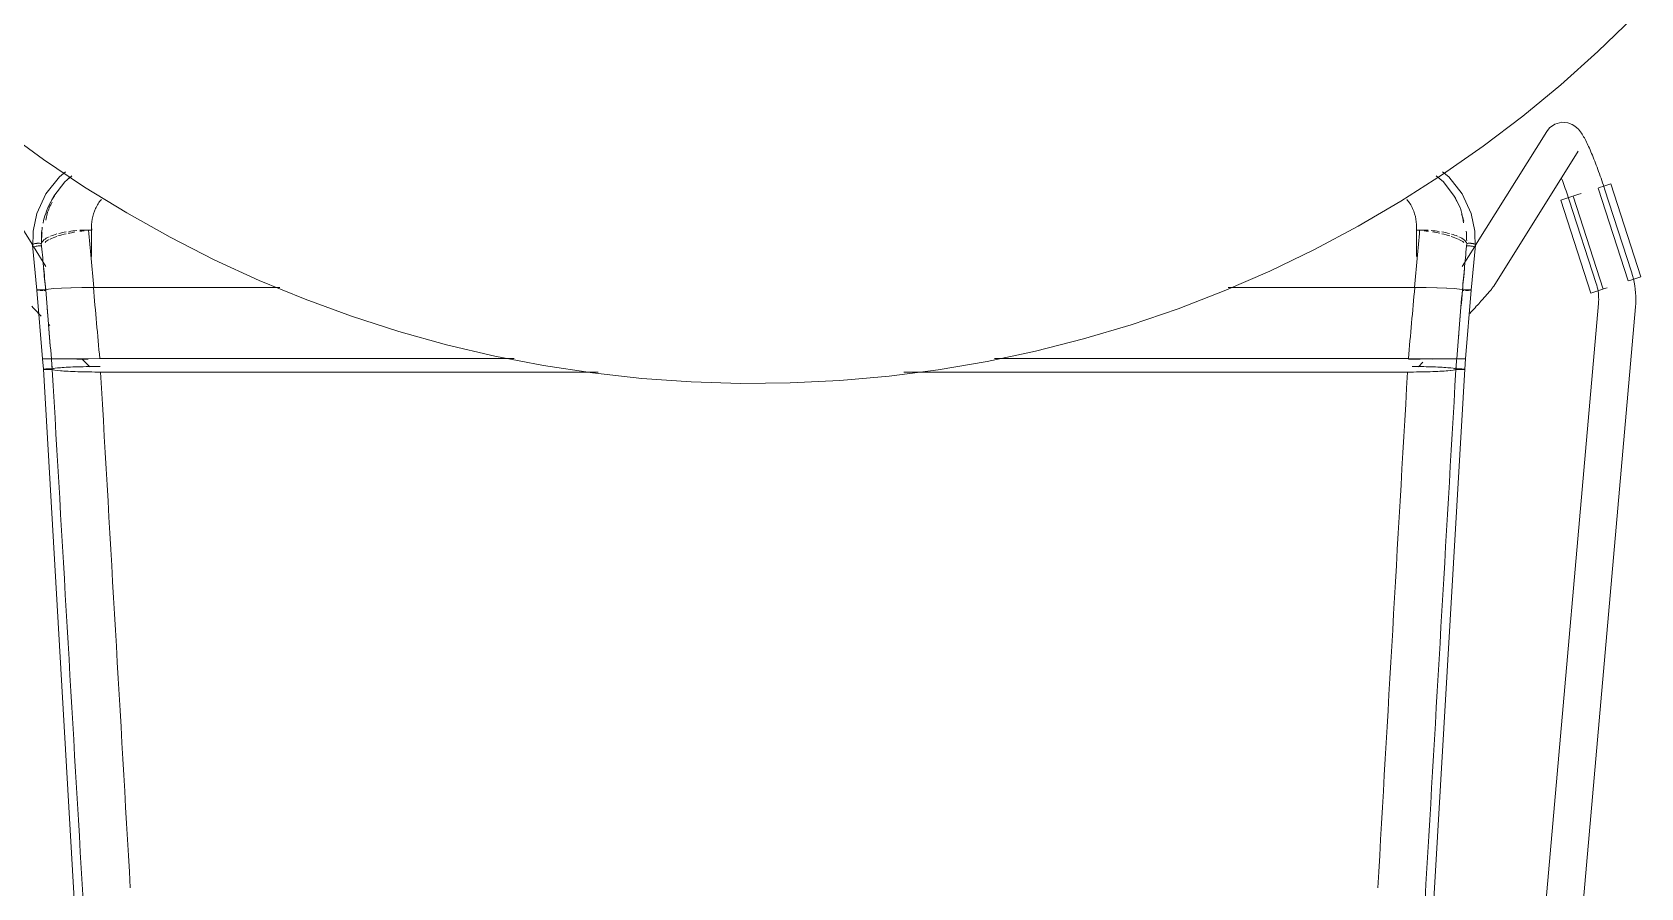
# Model space of a CAD drawing. Header units: millimetres. Extents: x 155920 to 295199, y -4084 to 97293.
# Drawn here: x 220278 to 220797, y 31228 to 31504 of the extents above; entities that cross this region are included whole.
import ezdxf

# ---------------------------------------------------------------- set-up
doc = ezdxf.new("R2010")
doc.units = ezdxf.units.MM
doc.header["$MEASUREMENT"] = 0
doc.layers.add('I-FURN', color=8, linetype='CONTINUOUS', lineweight=9)

msp = doc.modelspace()

# ---------------------------------------------------------------- linework, layer by layer
at = {"layer": 'I-FURN'}
for p, q in [((220783.26, 31497.54), (220794.76, 31508.67)), ((220771.33, 31486.88), (220783.26, 31497.54)), ((220758.98, 31476.71), (220771.33, 31486.88)), ((220746.24, 31467.04), (220758.98, 31476.71)), ((220277.98, 31435.04), (220254.95, 31471.81)), ((220268.51, 31472.19), (220281.43, 31462.76)), ((220766.73, 31471.81), (220743.7, 31435.04)), ((220767.63, 31472.93), (220766.73, 31471.81)), ((220767.63, 31472.93), (220769.36, 31474.15)), ((220769.36, 31474.15), (220771.59, 31474.74)), ((220771.59, 31474.74), (220773.56, 31474.57)), ((220773.56, 31474.57), (220774.94, 31474.04)), ((220774.94, 31474.04), (220775.85, 31473.48)), ((220775.85, 31473.48), (220776.48, 31472.96)), ((220776.48, 31472.96), (220776.95, 31472.49)), ((220776.95, 31472.49), (220777.32, 31472.07)), ((220777.32, 31472.07), (220777.63, 31471.66)), ((220777.63, 31471.66), (220777.9, 31471.27)), ((220777.9, 31471.27), (220778.16, 31470.89)), ((220778.16, 31470.89), (220778.4, 31470.5)), ((220778.4, 31470.5), (220778.64, 31470.1)), ((220778.64, 31470.1), (220778.87, 31469.68)), ((220733.12, 31457.88), (220746.24, 31467.04)), ((220749.6, 31421.85), (220776.9, 31465.43)), ((220778.87, 31469.68), (220779.1, 31469.26)), ((220779.1, 31469.26), (220779.33, 31468.82)), ((220779.33, 31468.82), (220779.56, 31468.36)), ((220779.56, 31468.36), (220779.79, 31467.89)), ((220779.79, 31467.89), (220780.02, 31467.4)), ((220780.02, 31467.4), (220780.26, 31466.89)), ((220780.26, 31466.89), (220780.49, 31466.36)), ((220780.49, 31466.36), (220780.73, 31465.82)), ((220780.73, 31465.82), (220780.98, 31465.25)), ((220780.98, 31465.25), (220781.22, 31464.68)), ((220781.22, 31464.68), (220781.47, 31464.08)), ((220281.43, 31462.76), (220294.72, 31453.85)), ((220781.47, 31464.08), (220781.72, 31463.47)), ((220781.72, 31463.47), (220781.97, 31462.84)), ((220781.97, 31462.84), (220782.22, 31462.2)), ((220782.22, 31462.2), (220782.47, 31461.55)), ((220782.47, 31461.55), (220782.73, 31460.89)), ((220782.73, 31460.89), (220782.98, 31460.21)), ((220782.98, 31460.21), (220783.24, 31459.52)), ((220783.24, 31459.52), (220783.49, 31458.82)), ((220286.57, 31457.13), (220282.23, 31451.6)), ((220288.31, 31455.47), (220284.81, 31450.9)), ((220288.61, 31458.76), (220286.57, 31457.13)), ((220290.64, 31457.42), (220288.31, 31455.47)), ((220719.64, 31449.26), (220733.12, 31457.88)), ((220731.03, 31457.43), (220733.37, 31455.47)), ((220733.05, 31458.78), (220735.11, 31457.13)), ((220733.37, 31455.47), (220736.87, 31450.9)), ((220735.11, 31457.13), (220739.44, 31451.6)), ((220771.54, 31456.55), (220771.77, 31455.93)), ((220771.77, 31455.93), (220772.01, 31455.29)), ((220772.01, 31455.29), (220772.24, 31454.64)), ((220772.24, 31454.64), (220772.48, 31453.99)), ((220783.49, 31458.82), (220783.75, 31458.11)), ((220783.75, 31458.11), (220784, 31457.4)), ((220784, 31457.4), (220784.25, 31456.68)), ((220784.25, 31456.68), (220784.5, 31455.95)), ((220784.5, 31455.95), (220784.75, 31455.21)), ((220784.75, 31455.21), (220785, 31454.48)), ((220785, 31454.48), (220785.24, 31453.74)), ((220785.46, 31454.21), (220787.41, 31454.84)), ((220787.41, 31454.84), (220797.1, 31424.83)), ((220282.23, 31451.6), (220279.33, 31445.29)), ((220284.81, 31450.9), (220282.9, 31447.21)), ((220294.72, 31453.85), (220308.35, 31445.47)), ((220705.83, 31441.18), (220719.64, 31449.26)), ((220736.87, 31450.9), (220738.78, 31447.21)), ((220739.44, 31451.6), (220742.35, 31445.29)), ((220771.26, 31449.62), (220773.21, 31450.25)), ((220771.26, 31449.62), (220780.95, 31419.61)), ((220772.48, 31453.99), (220772.71, 31453.32)), ((220772.71, 31453.32), (220772.95, 31452.65)), ((220772.95, 31452.65), (220773.18, 31451.97)), ((220773.18, 31451.97), (220773.41, 31451.28)), ((220773.21, 31450.25), (220775.18, 31450.89)), ((220773.41, 31451.28), (220773.64, 31450.59)), ((220773.64, 31450.59), (220773.87, 31449.9)), ((220773.87, 31449.9), (220773.98, 31449.57)), ((220773.98, 31449.57), (220782.69, 31422.76)), ((220784.99, 31420.92), (220775.3, 31450.93)), ((220777.88, 31451.76), (220775.4, 31450.96)), ((220783.37, 31453.53), (220793.06, 31423.53)), ((220783.49, 31453.57), (220785.46, 31454.21)), ((220785.24, 31453.74), (220785.39, 31453.28)), ((220794.1, 31426.47), (220785.39, 31453.28)), ((220279.33, 31445.29), (220278.12, 31439.64)), ((220308.35, 31445.47), (220322.31, 31437.65)), ((220742.35, 31445.29), (220743.56, 31439.64)), ((220278.12, 31439.64), (220278.03, 31434.18)), ((220295.98, 31439.97), (220297.03, 31439.97)), ((220296.97, 31441.21), (220296.97, 31431.45)), ((220691.71, 31433.66), (220705.83, 31441.18)), ((220724.65, 31439.97), (220725.7, 31439.97)), ((220724.7, 31431.45), (220724.7, 31441.21)), ((220743.56, 31439.64), (220743.65, 31434.18)), ((220279.33, 31420.58), (220277.91, 31435.07)), ((220282.25, 31428.22), (220278.21, 31434.67)), ((220322.31, 31437.65), (220336.57, 31430.39)), ((220677.3, 31426.71), (220691.71, 31433.66)), ((220743.47, 31434.67), (220739.43, 31428.22)), ((220742.35, 31420.58), (220743.77, 31435.07)), ((220336.57, 31430.39), (220351.1, 31423.71)), ((220351.1, 31423.71), (220365.9, 31417.62)), ((220662.62, 31420.35), (220677.3, 31426.71)), ((220795.15, 31424.2), (220793.18, 31423.56)), ((220794.12, 31426.42), (220794.1, 31426.47)), ((220794.45, 31425.33), (220794.12, 31426.42)), ((220794.73, 31424.22), (220794.45, 31425.33)), ((220794.97, 31423.11), (220794.73, 31424.22)), ((220795.17, 31421.98), (220794.97, 31423.11)), ((220797.1, 31424.83), (220795.15, 31424.2)), ((220279.33, 31420.58), (220279.4, 31420.61)), ((220279.4, 31420.61), (220279.33, 31420.58)), ((220281.16, 31398.38), (220279.33, 31420.58)), ((220279.33, 31420.58), (220279.4, 31420.56)), ((220279.4, 31420.56), (220279.33, 31420.58)), ((220279.59, 31420.63), (220279.4, 31420.61)), ((220279.4, 31420.56), (220279.58, 31420.53)), ((220279.59, 31420.53), (220279.4, 31420.56)), ((220279.58, 31420.53), (220279.88, 31420.51)), ((220279.88, 31420.66), (220279.59, 31420.63)), ((220279.59, 31420.63), (220279.89, 31420.66)), ((220279.88, 31420.51), (220279.59, 31420.53)), ((220280.27, 31420.67), (220279.88, 31420.66)), ((220279.89, 31420.66), (220280.27, 31420.67)), ((220280.26, 31420.5), (220280.71, 31420.48)), ((220280.71, 31420.48), (220280.26, 31420.5)), ((220280.72, 31420.68), (220280.27, 31420.67)), ((220280.27, 31420.67), (220280.73, 31420.68)), ((220280.71, 31420.48), (220281.2, 31420.48)), ((220281.2, 31420.48), (220280.71, 31420.48)), ((220281.21, 31420.69), (220280.72, 31420.68)), ((220280.73, 31420.68), (220281.22, 31420.69)), ((220281.2, 31420.48), (220281.31, 31420.48)), ((220281.31, 31420.48), (220281.2, 31420.48)), ((220281.71, 31420.68), (220281.21, 31420.69)), ((220281.22, 31420.69), (220281.72, 31420.68)), ((220281.7, 31420.48), (220282.17, 31420.49)), ((220282.17, 31420.49), (220281.7, 31420.48)), ((220282.18, 31420.68), (220281.71, 31420.68)), ((220281.72, 31420.68), (220282.19, 31420.68)), ((220283.07, 31420.87), (220282.18, 31420.68)), ((220282.19, 31420.68), (220283.07, 31420.87)), ((220283.07, 31420.87), (220284.79, 31421.05)), ((220284.81, 31421.05), (220283.07, 31420.87)), ((220284.81, 31421.05), (220287.25, 31421.2)), ((220287.29, 31421.2), (220284.81, 31421.05)), ((220287.28, 31421.2), (220290.32, 31421.31)), ((220290.39, 31421.31), (220287.29, 31421.2)), ((220290.38, 31421.31), (220293.82, 31421.39)), ((220293.82, 31421.39), (220290.39, 31421.31)), ((220297.68, 31421.41), (220293.92, 31421.39)), ((220293.92, 31421.39), (220297.56, 31421.41)), ((220357.8, 31421.41), (220297.68, 31421.41)), ((220297.68, 31421.41), (220357.8, 31421.41)), ((220647.7, 31414.58), (220662.62, 31420.35)), ((220724, 31421.41), (220663.88, 31421.41)), ((220663.88, 31421.41), (220724, 31421.41)), ((220727.76, 31421.39), (220724, 31421.41)), ((220724.12, 31421.41), (220727.76, 31421.39)), ((220727.85, 31421.39), (220731.3, 31421.31)), ((220731.29, 31421.31), (220727.86, 31421.39)), ((220734.39, 31421.2), (220731.29, 31421.31)), ((220731.36, 31421.31), (220734.39, 31421.2)), ((220736.87, 31421.05), (220734.39, 31421.2)), ((220734.43, 31421.2), (220736.87, 31421.05)), ((220738.61, 31420.87), (220736.87, 31421.05)), ((220736.89, 31421.05), (220738.61, 31420.87)), ((220738.61, 31420.87), (220739.49, 31420.68)), ((220739.5, 31420.68), (220738.61, 31420.87)), ((220739.49, 31420.68), (220739.96, 31420.68)), ((220739.97, 31420.68), (220739.5, 31420.68)), ((220739.51, 31420.49), (220739.98, 31420.48)), ((220739.98, 31420.48), (220739.51, 31420.49)), ((220739.96, 31420.68), (220740.46, 31420.69)), ((220740.47, 31420.69), (220739.97, 31420.68)), ((220740.46, 31420.69), (220740.95, 31420.68)), ((220740.96, 31420.68), (220740.47, 31420.69)), ((220740.48, 31420.48), (220740.97, 31420.48)), ((220740.97, 31420.48), (220740.48, 31420.48)), ((220740.52, 31398.38), (220742.34, 31420.58)), ((220740.95, 31420.68), (220741.4, 31420.67)), ((220741.41, 31420.67), (220740.96, 31420.68)), ((220740.97, 31420.48), (220741.42, 31420.5)), ((220741.42, 31420.5), (220740.97, 31420.48)), ((220741.4, 31420.67), (220741.79, 31420.66)), ((220741.79, 31420.66), (220741.41, 31420.67)), ((220741.42, 31420.5), (220741.8, 31420.51)), ((220741.8, 31420.51), (220741.42, 31420.5)), ((220742.09, 31420.63), (220741.79, 31420.66)), ((220741.79, 31420.66), (220742.08, 31420.63)), ((220741.8, 31420.51), (220742.1, 31420.53)), ((220742.09, 31420.53), (220741.8, 31420.51)), ((220742.28, 31420.61), (220742.09, 31420.63)), ((220742.28, 31420.56), (220742.09, 31420.53)), ((220742.1, 31420.53), (220742.28, 31420.56)), ((220742.27, 31420.61), (220742.34, 31420.58)), ((220742.35, 31420.58), (220742.28, 31420.61)), ((220742.28, 31420.56), (220742.35, 31420.58)), ((220742.34, 31420.58), (220742.28, 31420.56)), ((220746.47, 31418.06), (220746.16, 31417.71)), ((220746.77, 31418.4), (220746.47, 31418.06)), ((220747.06, 31418.72), (220746.77, 31418.4)), ((220747.33, 31419.03), (220747.06, 31418.72)), ((220747.59, 31419.33), (220747.33, 31419.03)), ((220747.84, 31419.61), (220747.59, 31419.33)), ((220748.06, 31419.87), (220747.84, 31419.61)), ((220748.28, 31420.12), (220748.06, 31419.87)), ((220748.48, 31420.36), (220748.28, 31420.12)), ((220748.67, 31420.6), (220748.48, 31420.36)), ((220748.85, 31420.82), (220748.67, 31420.6)), ((220749.02, 31421.04), (220748.85, 31420.82)), ((220749.2, 31421.27), (220749.02, 31421.04)), ((220749.38, 31421.53), (220749.2, 31421.27)), ((220749.6, 31421.85), (220749.38, 31421.53)), ((220782.9, 31420.25), (220780.95, 31419.61)), ((220782.69, 31422.76), (220782.88, 31422.13)), ((220782.88, 31422.13), (220783.05, 31421.49)), ((220784.87, 31420.88), (220782.9, 31420.25)), ((220783.05, 31421.49), (220783.19, 31420.84)), ((220783.19, 31420.84), (220783.3, 31420.19)), ((220783.3, 31420.19), (220783.39, 31419.53)), ((220783.39, 31419.53), (220783.45, 31418.87)), ((220783.45, 31418.87), (220783.49, 31418.21)), ((220783.49, 31418.21), (220783.5, 31417.55)), ((220786.25, 31421.33), (220785.09, 31420.95)), ((220795.32, 31420.85), (220795.17, 31421.98)), ((220795.43, 31419.71), (220795.32, 31420.85)), ((220795.49, 31418.57), (220795.43, 31419.71)), ((220795.5, 31417.43), (220795.49, 31418.57)), ((220277.69, 31415.34), (220278.09, 31414.9)), ((220278.09, 31414.9), (220278.51, 31414.46)), ((220278.51, 31414.46), (220278.93, 31414.01)), ((220278.93, 31414.01), (220279.36, 31413.54)), ((220279.36, 31413.54), (220279.8, 31413.07)), ((220279.8, 31413.07), (220280.25, 31412.6)), ((220365.9, 31417.62), (220380.92, 31412.12)), ((220632.56, 31409.4), (220647.7, 31414.58)), ((220742.32, 31413.54), (220741.88, 31413.07)), ((220742.75, 31414.01), (220742.32, 31413.54)), ((220743.17, 31414.46), (220742.75, 31414.01)), ((220743.59, 31414.9), (220743.17, 31414.46)), ((220743.99, 31415.34), (220743.59, 31414.9)), ((220744.38, 31415.76), (220743.99, 31415.34)), ((220744.76, 31416.18), (220744.38, 31415.76)), ((220745.13, 31416.58), (220744.76, 31416.18)), ((220745.49, 31416.97), (220745.13, 31416.58)), ((220745.83, 31417.35), (220745.49, 31416.97)), ((220746.16, 31417.71), (220745.83, 31417.35)), ((220783.43, 31416.2), (220746.14, 30991.7)), ((220756.44, 30971.83), (220795.39, 31415.15)), ((220783.48, 31416.89), (220783.44, 31416.23)), ((220783.44, 31416.23), (220783.44, 31416.2)), ((220783.5, 31417.55), (220783.48, 31416.89)), ((220795.39, 31415.15), (220795.47, 31416.29)), ((220795.47, 31416.29), (220795.5, 31417.43)), ((220280.25, 31412.6), (220280.7, 31412.11)), ((220283.06, 31409.63), (220283.55, 31409.12)), ((220380.92, 31412.12), (220396.15, 31407.23)), ((220617.22, 31404.84), (220632.56, 31409.4)), ((220396.15, 31407.23), (220411.57, 31402.95)), ((220411.57, 31402.95), (220427.14, 31399.29)), ((220601.72, 31400.89), (220617.22, 31404.84)), ((220281.16, 31398.38), (220281.43, 31395.02)), ((220281.23, 31398.38), (220281.16, 31398.38)), ((220281.16, 31398.38), (220281.23, 31398.38)), ((220281.22, 31398.38), (220281.16, 31398.38)), ((220281.16, 31398.38), (220281.23, 31398.38)), ((220281.41, 31398.39), (220281.22, 31398.38)), ((220281.23, 31398.38), (220281.42, 31398.39)), ((220281.42, 31398.38), (220281.23, 31398.38)), ((220281.23, 31398.38), (220281.42, 31398.38)), ((220281.71, 31398.39), (220281.41, 31398.39)), ((220281.42, 31398.39), (220281.71, 31398.39)), ((220281.71, 31398.38), (220281.42, 31398.38)), ((220281.42, 31398.38), (220281.71, 31398.38)), ((220281.71, 31398.39), (220282.09, 31398.39)), ((220282.09, 31398.39), (220281.71, 31398.39)), ((220282.1, 31398.38), (220281.71, 31398.38)), ((220281.71, 31398.38), (220282.09, 31398.38)), ((220282.09, 31398.39), (220282.54, 31398.39)), ((220282.54, 31398.39), (220282.09, 31398.39)), ((220282.09, 31398.38), (220282.55, 31398.37)), ((220282.55, 31398.37), (220282.1, 31398.38)), ((220282.54, 31398.39), (220283.03, 31398.39)), ((220283.03, 31398.39), (220282.54, 31398.39)), ((220283.04, 31398.37), (220282.55, 31398.37)), ((220282.55, 31398.37), (220283.04, 31398.37)), ((220283.03, 31398.39), (220283.53, 31398.39)), ((220283.53, 31398.39), (220283.03, 31398.39)), ((220283.54, 31398.37), (220283.04, 31398.37)), ((220283.04, 31398.37), (220283.53, 31398.37)), ((220283.53, 31398.39), (220284, 31398.39)), ((220284, 31398.39), (220283.53, 31398.39)), ((220283.53, 31398.37), (220284, 31398.38)), ((220284.01, 31398.38), (220283.54, 31398.37)), ((220284, 31398.39), (220284.89, 31398.4)), ((220284.88, 31398.4), (220284, 31398.39)), ((220286.63, 31398.42), (220284.88, 31398.4)), ((220284.89, 31398.4), (220286.63, 31398.42)), ((220286.65, 31398.35), (220284.9, 31398.36)), ((220284.9, 31398.36), (220286.65, 31398.35)), ((220289.13, 31398.43), (220286.63, 31398.42)), ((220286.64, 31398.42), (220289.13, 31398.43)), ((220289.15, 31398.34), (220286.65, 31398.35)), ((220286.65, 31398.35), (220289.15, 31398.34)), ((220292.27, 31398.44), (220289.13, 31398.43)), ((220289.14, 31398.43), (220292.27, 31398.44)), ((220292.27, 31398.44), (220295.84, 31398.44)), ((220295.84, 31398.44), (220292.27, 31398.44)), ((220292.27, 31398.33), (220295.83, 31398.32)), ((220295.83, 31398.32), (220292.28, 31398.33)), ((220293.83, 31398.44), (220296.4, 31395.77)), ((220295.84, 31398.44), (220299.62, 31398.45)), ((220299.62, 31398.45), (220295.84, 31398.44)), ((220299.62, 31398.45), (220433.36, 31398.45)), ((220433.36, 31398.45), (220299.62, 31398.45)), ((220427.14, 31399.29), (220442.85, 31396.25)), ((220570.3, 31394.88), (220586.07, 31397.57)), ((220586.07, 31397.57), (220601.72, 31400.89)), ((220588.42, 31398.45), (220722.05, 31398.45)), ((220722.05, 31398.45), (220588.42, 31398.45)), ((220722.05, 31398.45), (220725.84, 31398.44)), ((220725.84, 31398.44), (220722.05, 31398.45)), ((220725.85, 31398.32), (220722.07, 31398.32)), ((220722.07, 31398.32), (220725.85, 31398.32)), ((220725.28, 31395.77), (220726.75, 31397.3)), ((220725.84, 31398.44), (220729.41, 31398.44)), ((220729.41, 31398.44), (220725.84, 31398.44)), ((220729.41, 31398.44), (220732.54, 31398.43)), ((220732.54, 31398.43), (220729.41, 31398.44)), ((220732.52, 31398.34), (220729.85, 31398.33)), ((220729.85, 31398.33), (220732.53, 31398.34)), ((220735.02, 31398.35), (220732.52, 31398.34)), ((220732.53, 31398.34), (220735.03, 31398.35)), ((220732.54, 31398.43), (220735.04, 31398.42)), ((220735.05, 31398.42), (220732.54, 31398.43)), ((220736.77, 31398.36), (220735.02, 31398.35)), ((220735.03, 31398.35), (220736.78, 31398.36)), ((220735.05, 31398.42), (220736.79, 31398.4)), ((220736.79, 31398.4), (220735.05, 31398.42)), ((220736.79, 31398.4), (220737.68, 31398.39)), ((220737.68, 31398.39), (220736.79, 31398.4)), ((220738.14, 31398.37), (220737.67, 31398.38)), ((220737.67, 31398.38), (220738.14, 31398.37)), ((220737.68, 31398.39), (220738.15, 31398.39)), ((220738.15, 31398.39), (220737.68, 31398.39)), ((220738.64, 31398.37), (220738.14, 31398.37)), ((220738.14, 31398.37), (220738.64, 31398.37)), ((220738.15, 31398.39), (220738.65, 31398.39)), ((220738.65, 31398.39), (220738.15, 31398.39)), ((220739.13, 31398.37), (220738.64, 31398.37)), ((220738.64, 31398.37), (220739.13, 31398.37)), ((220738.65, 31398.39), (220739.14, 31398.39)), ((220739.14, 31398.39), (220738.65, 31398.39)), ((220739.58, 31398.38), (220739.13, 31398.37)), ((220739.13, 31398.37), (220739.59, 31398.38)), ((220739.14, 31398.39), (220739.59, 31398.39)), ((220739.59, 31398.39), (220739.14, 31398.39)), ((220739.96, 31398.38), (220739.58, 31398.38)), ((220739.59, 31398.39), (220739.97, 31398.39)), ((220739.97, 31398.39), (220739.59, 31398.39)), ((220739.59, 31398.38), (220739.97, 31398.38)), ((220739.97, 31398.39), (220740.26, 31398.39)), ((220740.27, 31398.39), (220739.97, 31398.39)), ((220740.52, 31398.38), (220740.25, 31395.02)), ((220740.45, 31398.38), (220740.52, 31398.38)), ((220740.52, 31398.38), (220740.45, 31398.38)), ((220740.45, 31398.38), (220740.52, 31398.38)), ((220740.52, 31398.38), (220740.45, 31398.38)), ((220281.5, 31395.05), (220281.43, 31395.02)), ((220300.72, 31063.11), (220281.43, 31395.02)), ((220281.43, 31395.02), (220281.5, 31395)), ((220281.69, 31395.08), (220281.5, 31395.05)), ((220281.5, 31395), (220281.69, 31394.97)), ((220281.99, 31395.1), (220281.69, 31395.08)), ((220281.69, 31394.97), (220281.98, 31394.95)), ((220281.98, 31394.95), (220282.36, 31394.93)), ((220282.37, 31395.12), (220281.99, 31395.1)), ((220282.36, 31394.93), (220282.81, 31394.92)), ((220282.82, 31395.13), (220282.37, 31395.12)), ((220282.81, 31394.92), (220283.3, 31394.91)), ((220283.31, 31395.13), (220282.82, 31395.13)), ((220283.3, 31394.91), (220283.8, 31394.91)), ((220283.81, 31395.13), (220283.31, 31395.13)), ((220283.8, 31394.91), (220284.27, 31394.92)), ((220284.28, 31395.12), (220283.81, 31395.13)), ((220284.27, 31394.92), (220285.16, 31394.71)), ((220285.18, 31395.33), (220284.28, 31395.12)), ((220285.16, 31394.71), (220286.91, 31394.52)), ((220286.93, 31395.53), (220285.18, 31395.33)), ((220286.91, 31394.52), (220289.41, 31394.36)), ((220289.43, 31395.69), (220286.93, 31395.53)), ((220289.41, 31394.36), (220292.54, 31394.23)), ((220292.54, 31395.81), (220289.43, 31395.69)), ((220296.1, 31395.89), (220292.54, 31395.81)), ((220292.54, 31394.23), (220296.1, 31394.16)), ((220299.78, 31395.92), (220296.1, 31395.89)), ((220296.1, 31394.16), (220299.89, 31394.13)), ((220299.89, 31394.13), (220460.46, 31394.13)), ((220460.46, 31394.13), (220299.89, 31394.13)), ((220442.85, 31396.25), (220458.67, 31393.85)), ((220458.67, 31393.85), (220474.57, 31392.08)), ((220474.57, 31392.08), (220490.53, 31390.95)), ((220538.5, 31391.39), (220554.43, 31392.82)), ((220554.43, 31392.82), (220570.3, 31394.88)), ((220559.19, 31394.13), (220721.79, 31394.13)), ((220721.79, 31394.13), (220559.19, 31394.13)), ((220720.96, 31063.11), (220740.24, 31395.02)), ((220721.79, 31394.13), (220725.57, 31394.16)), ((220725.58, 31395.89), (220723.33, 31395.91)), ((220725.57, 31394.16), (220729.14, 31394.23)), ((220729.13, 31395.81), (220725.58, 31395.89)), ((220732.25, 31395.69), (220729.13, 31395.81)), ((220729.14, 31394.23), (220732.27, 31394.36)), ((220734.75, 31395.53), (220732.25, 31395.69)), ((220732.27, 31394.36), (220734.77, 31394.52)), ((220736.5, 31395.33), (220734.75, 31395.53)), ((220734.77, 31394.52), (220736.52, 31394.71)), ((220737.4, 31395.12), (220736.5, 31395.33)), ((220736.52, 31394.71), (220737.41, 31394.92)), ((220737.87, 31395.13), (220737.4, 31395.12)), ((220737.41, 31394.92), (220737.88, 31394.91)), ((220738.37, 31395.13), (220737.87, 31395.13)), ((220737.88, 31394.91), (220738.38, 31394.91)), ((220738.86, 31395.13), (220738.37, 31395.13)), ((220738.38, 31394.91), (220738.87, 31394.92)), ((220739.31, 31395.12), (220738.86, 31395.13)), ((220738.87, 31394.92), (220739.32, 31394.93)), ((220739.69, 31395.1), (220739.31, 31395.12)), ((220739.32, 31394.93), (220739.7, 31394.95)), ((220739.99, 31395.08), (220739.69, 31395.1)), ((220739.7, 31394.95), (220739.99, 31394.97)), ((220740.18, 31395.05), (220739.99, 31395.08)), ((220739.99, 31394.97), (220740.18, 31395)), ((220740.24, 31395.02), (220740.18, 31395.05)), ((220740.18, 31395), (220740.24, 31395.02)), ((220490.53, 31390.95), (220506.52, 31390.46)), ((220506.52, 31390.46), (220522.52, 31390.6)), ((220522.52, 31390.6), (220538.5, 31391.39))]:
    msp.add_line(p, q, dxfattribs=at)
for points in [[(220289.24, 31456.29), (220289.67, 31456.7), (220290.12, 31457.09), (220290.58, 31457.47)], [(220739.96, 31442.88), (220739.76, 31443.6), (220739.53, 31444.32), (220739.26, 31445.03)], [(220280.79, 31436.05), (220280.74, 31437.69), (220280.83, 31439.33), (220281.07, 31440.93)], [(220280.98, 31439.14), (220280.87, 31438.26), (220280.85, 31437.36), (220280.85, 31436.46)], [(220283.75, 31438), (220284.33, 31438.25), (220284.99, 31438.48), (220285.73, 31438.69)], [(220288.8, 31438.75), (220287.87, 31438.54), (220286.93, 31438.31), (220286.08, 31438.06)], [(220286.4, 31438.87), (220287.14, 31439.05), (220287.94, 31439.21), (220288.78, 31439.36)], [(220291.46, 31439.29), (220290.77, 31439.17), (220290.12, 31439.04), (220289.46, 31438.9)], [(220289.63, 31439.5), (220290.48, 31439.62), (220291.35, 31439.74), (220292.27, 31439.8)], [(220294.57, 31439.73), (220294.09, 31439.68), (220293.62, 31439.61), (220293.16, 31439.55)], [(220293.2, 31439.87), (220294.11, 31439.92), (220295.03, 31439.96), (220295.98, 31439.97)], [(220297.68, 31421.41), (220297.37, 31424.55), (220296.78, 31430.8), (220296.24, 31436.94), (220295.98, 31439.97)], [(220297.03, 31439.97), (220296.98, 31440.47), (220296.96, 31440.98), (220296.97, 31441.49)], [(220724, 31421.41), (220724.3, 31424.55), (220724.9, 31430.8), (220725.44, 31436.94), (220725.7, 31439.97)], [(220724.7, 31441.48), (220724.71, 31440.98), (220724.69, 31440.47), (220724.65, 31439.97)], [(220725.7, 31439.97), (220726.65, 31439.96), (220727.58, 31439.92), (220728.49, 31439.87)], [(220728.53, 31439.55), (220728.06, 31439.62), (220727.59, 31439.67), (220727.11, 31439.72)], [(220729.42, 31439.8), (220730.32, 31439.72), (220731.2, 31439.62), (220732.05, 31439.5)], [(220732.22, 31438.9), (220731.46, 31439.06), (220730.67, 31439.23), (220729.86, 31439.36)], [(220735.48, 31438.05), (220734.68, 31438.3), (220733.8, 31438.53), (220732.88, 31438.75)], [(220732.9, 31439.36), (220733.74, 31439.22), (220734.55, 31439.05), (220735.29, 31438.87)], [(220735.95, 31438.68), (220736.68, 31438.48), (220737.32, 31438.24), (220737.92, 31438)], [(220740.76, 31439.63), (220740.84, 31438.81), (220740.85, 31437.99), (220740.85, 31437.16)], [(220280.75, 31435.63), (220280.89, 31436.02), (220281.46, 31436.77), (220282.6, 31437.48), (220283.3, 31437.8)], [(220282.18, 31420.68), (220281.94, 31423.2), (220281.46, 31428.24), (220280.98, 31433.19), (220280.75, 31435.63)], [(220283.33, 31436.94), (220282.69, 31436.63), (220282.3, 31436.31), (220281.97, 31435.99)], [(220285.76, 31437.91), (220284.94, 31437.64), (220284.13, 31437.36), (220283.58, 31437.06)], [(220738.1, 31437.06), (220737.47, 31437.35), (220736.73, 31437.63), (220735.91, 31437.89)], [(220739.92, 31435.99), (220739.51, 31436.31), (220738.99, 31436.63), (220738.35, 31436.94)], [(220738.38, 31437.8), (220739.08, 31437.47), (220740.22, 31436.77), (220740.79, 31436.02), (220740.93, 31435.63)], [(220739.5, 31420.68), (220739.74, 31423.2), (220740.22, 31428.24), (220740.69, 31433.19), (220740.93, 31435.63)], [(220740.89, 31436.46), (220740.88, 31437.11), (220740.84, 31437.76), (220740.78, 31438.41)], [(220743.59, 31434.33), (220743.54, 31434.37), (220743.42, 31434.47), (220743.13, 31434.6), (220742.74, 31434.72), (220742.28, 31434.81), (220741.79, 31434.88), (220741.29, 31434.91), (220740.98, 31434.9), (220740.83, 31434.9)], [(220282.15, 31420.68), (220281.92, 31422.99), (220281.69, 31425.3), (220281.46, 31427.57)], [(220739.51, 31420.49), (220739.74, 31422.86), (220739.98, 31425.23), (220740.21, 31427.57)], [(220282.19, 31420.68), (220282.49, 31416.97), (220283.09, 31409.54), (220283.7, 31402.11), (220284, 31398.39)], [(220298.59, 31409.94), (220298.25, 31413.77), (220297.9, 31417.59), (220297.56, 31421.41)], [(220724.12, 31421.41), (220723.77, 31417.59), (220723.43, 31413.77), (220723.09, 31409.94)], [(220739.49, 31420.68), (220739.19, 31416.97), (220738.59, 31409.54), (220737.98, 31402.11), (220737.68, 31398.39)], [(220739.51, 31420.49), (220739.2, 31416.84), (220738.9, 31413.19), (220738.6, 31409.54)], [(220299.62, 31398.45), (220299.28, 31402.28), (220298.94, 31406.11), (220298.59, 31409.94)], [(220723.09, 31409.94), (220722.74, 31406.11), (220722.4, 31402.28), (220722.05, 31398.45)], [(220738.3, 31405.93), (220738.27, 31405.52), (220738.23, 31405.11), (220738.2, 31404.7)], [(220284.27, 31394.92), (220284.22, 31395.5), (220284.13, 31396.66), (220284.04, 31397.81), (220284, 31398.39)], [(220284.28, 31395.12), (220284.23, 31395.67), (220284.14, 31396.75), (220284.05, 31397.83), (220284.01, 31398.38)], [(220737.4, 31395.12), (220737.45, 31395.67), (220737.54, 31396.75), (220737.63, 31397.83), (220737.67, 31398.38)], [(220737.41, 31394.92), (220737.46, 31395.5), (220737.54, 31396.66), (220737.63, 31397.81), (220737.68, 31398.39)], [(220284.27, 31394.92), (220287.49, 31339.52), (220293.93, 31228.76), (220300.37, 31118.16), (220303.59, 31062.93)], [(220309.47, 31227.64), (220306.28, 31283.1), (220303.08, 31338.6), (220299.89, 31394.13)], [(220721.79, 31394.13), (220718.6, 31338.6), (220715.4, 31283.07), (220712.2, 31227.64)], [(220737.41, 31394.92), (220734.19, 31339.52), (220727.75, 31228.76), (220721.31, 31118.16), (220718.09, 31062.93)], [(220737.4, 31395.12), (220738, 31395.14), (220739.5, 31395.14), (220740.25, 31395.06), (220740.25, 31395.02)]]:
    msp.add_open_spline(points, degree=3, dxfattribs=at)
for points, knots in [([(220281.33, 31442.21), (220281.77, 31444.32), (220282.77, 31447.4), (220284.41, 31450.17), (220285, 31451.04)], [0.1763318, 0.1763318, 0.1763318, 0.1763318, 0.3333333, 0.408557, 0.408557, 0.408557, 0.408557]), ([(220297.03, 31439.97), (220296.81, 31442.35), (220297.44, 31445.95), (220299.37, 31448.95), (220300.14, 31449.86)], [0, 0, 0, 0, 0.3333333, 0.5, 0.5, 0.5, 0.5]), ([(220721.54, 31449.86), (220722.31, 31448.95), (220724.23, 31445.95), (220724.86, 31442.35), (220724.65, 31439.97)], [0.5, 0.5, 0.5, 0.5, 0.6666667, 1, 1, 1, 1]), ([(220736.86, 31450.87), (220737.38, 31450.05), (220738.96, 31447.33), (220739.56, 31444.34), (220739.84, 31442.24)], [-0.4024189, -0.4024189, -0.4024189, -0.4024189, -0.3333333, -0.1789981, -0.1789981, -0.1789981, -0.1789981]), ([(220284.28, 31448.97), (220283.94, 31448.38), (220282.91, 31446.53), (220282.42, 31444.55), (220282.19, 31443.18)], [0.6175454, 0.6175454, 0.6175454, 0.6175454, 0.6666667, 0.7702374, 0.7702374, 0.7702374, 0.7702374]), ([(220277.96, 31435.22), (220277.97, 31435.25), (220278.02, 31435.29), (220278.13, 31435.37), (220278.32, 31435.47), (220278.64, 31435.57), (220279.04, 31435.65), (220279.39, 31435.68), (220279.77, 31435.7), (220280.21, 31435.69), (220280.57, 31435.66), (220280.75, 31435.63)], [0.5555556, 0.5555556, 0.5555556, 0.5555556, 0.5833333, 0.6180556, 0.6527778, 0.7222222, 0.7916667, 0.8263889, 0.8611111, 0.9305556, 1, 1, 1, 1]), ([(220280.85, 31434.9), (220280.63, 31434.91), (220280.14, 31434.9), (220279.39, 31434.82), (220278.72, 31434.66), (220278.29, 31434.49), (220278.13, 31434.37), (220278.09, 31434.33)], [-1, -1, -1, -1, -0.90625, -0.8125, -0.71875, -0.625, -0.5625, -0.5625, -0.5625, -0.5625]), ([(220740.93, 31435.63), (220741.07, 31435.65), (220741.36, 31435.68), (220741.78, 31435.7), (220742.16, 31435.69), (220742.45, 31435.66), (220742.72, 31435.63), (220742.97, 31435.58), (220743.19, 31435.52), (220743.39, 31435.45), (220743.59, 31435.35), (220743.69, 31435.27), (220743.72, 31435.22)], [0, 0, 0, 0, 0.0555556, 0.1111111, 0.1666667, 0.1944444, 0.2222222, 0.2777778, 0.3055556, 0.3333333, 0.3888889, 0.4444444, 0.4444444, 0.4444444, 0.4444444]), ([(220282.68, 31414.38), (220282.81, 31412.73), (220283.26, 31407.4), (220283.7, 31402.07), (220284, 31398.38)], [0.2766114, 0.2766114, 0.2766114, 0.2766114, 0.5, 1, 1, 1, 1]), ([(220281.43, 31395.02), (220281.43, 31395.04), (220281.57, 31395.07), (220281.97, 31395.1), (220282.35, 31395.12), (220282.81, 31395.13), (220283.31, 31395.14), (220283.81, 31395.13), (220284.13, 31395.13), (220284.28, 31395.12)], [-0.5, -0.5, -0.5, -0.5, -0.375, -0.3125, -0.25, -0.1875, -0.125, -0.0625, 0, 0, 0, 0]), ([(220284.27, 31394.92), (220284.04, 31394.92), (220283.55, 31394.91), (220282.92, 31394.91), (220282.46, 31394.92), (220282.05, 31394.94), (220281.59, 31394.97), (220281.43, 31395), (220281.43, 31395.02)], [-1, -1, -1, -1, -0.90625, -0.8125, -0.765625, -0.71875, -0.625, -0.501507, -0.501507, -0.501507, -0.501507]), ([(220299.89, 31394.13), (220298.61, 31394.13), (220296.06, 31394.15), (220292.46, 31394.23), (220289.29, 31394.35), (220285.93, 31394.57), (220284.55, 31394.78), (220284.27, 31394.92)], [-1, -1, -1, -1, -0.833333, -0.666667, -0.5, -0.333333, 0, 0, 0, 0]), ([(220284.28, 31395.12), (220284.57, 31395.27), (220285.96, 31395.48), (220289.31, 31395.7), (220292.47, 31395.82), (220296.03, 31395.9), (220298.53, 31395.92), (220299.78, 31395.92)], [-1, -1, -1, -1, -0.6666667, -0.5, -0.3333333, -0.1666667, -0.003964, -0.003964, -0.003964, -0.003964]), ([(220737.41, 31394.92), (220737.13, 31394.78), (220735.75, 31394.57), (220732.39, 31394.35), (220729.22, 31394.23), (220725.62, 31394.15), (220723.07, 31394.13), (220721.79, 31394.13)], [-1, -1, -1, -1, -0.666667, -0.5, -0.333333, -0.166667, 0, 0, 0, 0]), ([(220723.33, 31395.91), (220725.36, 31395.9), (220728.58, 31395.84), (220732.37, 31395.7), (220735.72, 31395.48), (220737.11, 31395.27), (220737.4, 31395.12)], [-0.9335619, -0.9335619, -0.9335619, -0.9335619, -0.6666667, -0.5, -0.3333333, 0, 0, 0, 0]), ([(220740.25, 31395.02), (220740.25, 31395), (220740.11, 31394.98), (220739.72, 31394.95), (220739.33, 31394.93), (220738.88, 31394.92), (220738.38, 31394.91), (220737.88, 31394.91), (220737.56, 31394.92), (220737.41, 31394.92)], [-0.498493, -0.498493, -0.498493, -0.498493, -0.375, -0.3125, -0.25, -0.1875, -0.125, -0.0625, 0, 0, 0, 0])]:
    msp.add_open_spline(points, degree=3, knots=knots, dxfattribs=at)

doc.saveas('drawing.dxf')
